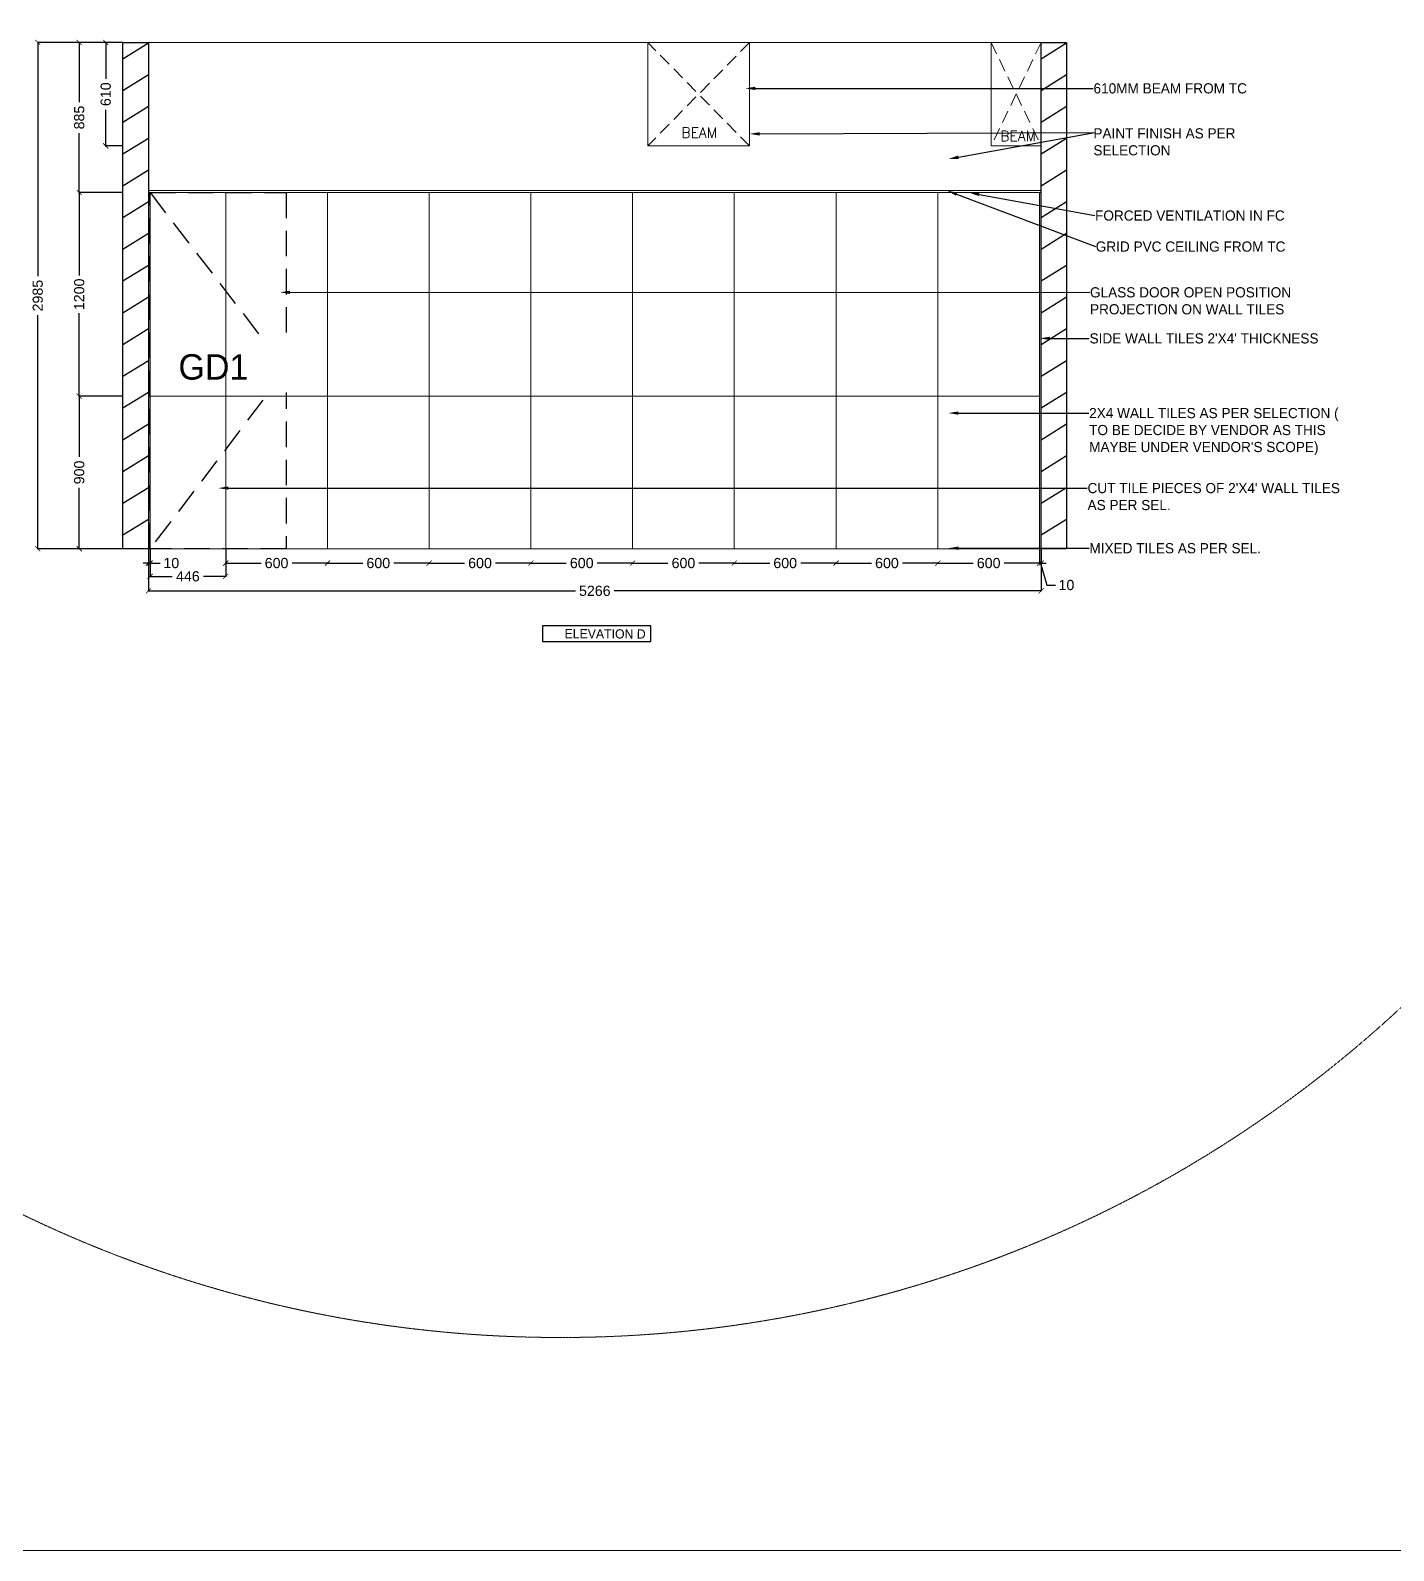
# Model space of a CAD drawing. Header units: millimetres. Extents: x 1464389 to 1998638, y -29162 to 256806.
# Drawn here: x 1536840 to 1544880, y -21145 to -12182 of the extents above; entities that cross this region are included whole.
import ezdxf
from ezdxf import colors
from ezdxf.entities.mleader import LeaderData, LeaderLine
from ezdxf.math import Vec2, Vec3

# ---------------------------------------------------------------- set-up
doc = ezdxf.new("R2010")
doc.units = ezdxf.units.MM
doc.header["$LTSCALE"] = 15
doc.header["$PDMODE"] = 35
doc.linetypes.add('DASHED', pattern=[0.75, 0.5, -0.25])
doc.linetypes.add('DASHED2', pattern=[0.375, 0.25, -0.125])
doc.layers.get('0').update_dxf_attribs({"lineweight": 5})
for name, color, linetype in [('A-TEXT', 4, 'Continuous'), ('Deco', 53, 'Continuous'), ('Layer 1', 7, 'Continuous'), ('NEW WALL', 5, 'Continuous'), ('Text', 250, 'Continuous')]:
    doc.layers.add(name, color=color, linetype=linetype)
for name, color, linetype, lineweight in [('dimension', 1, 'Continuous', 25), ('false ceiling', 124, 'Continuous', 9), ('LS_DR_TEXT', 7, 'Continuous', 13), ('WALL TILE', 4, 'Continuous', 5)]:
    doc.layers.add(name, color=color, linetype=linetype, lineweight=lineweight)
doc.layers.add('Lighting', color=7, linetype='DASHED', lineweight=9, true_color=0xff870f)
doc.layers.add('TEXTS', color=7, linetype='Continuous', true_color=0x636466)
doc.styles.add('ARIAL', font='arial.ttf')
doc.styles.add('ROMANS', font='romans.shx')
doc.dimstyles.new('SC-25', dxfattribs={"dimtxt": 60, "dimasz": 30, "dimexe": 0, "dimexo": 0, "dimgap": 25, "dimtad": 0, "dimdec": 0, "dimzin": 0, "dimdsep": 46, "dimtxsty": 'ARIAL', "dimblk": 'ARCHTICK', "dimcen": 0.09, "dimdle": 3, "dimclrd": 251, "dimclre": 251, "dimclrt": 1, "dimadec": 0, "dimazin": 0, "dimtfac": 1, "dimtdec": 0, "dimtofl": 0, "dimtmove": 0, "dimatfit": 2, "dimfxl": 100, "dimtolj": 1, "dimtzin": 0, "dimarcsym": 0})

# ---------------------------------------------------------------- blocks, each defined once
blk = doc.blocks.new('_ArchTick')
at = {"color": 0, "linetype": 'ByBlock', "const_width": 0.15}
blk.add_lwpolyline([(-0.5, -0.5), (0.5, 0.5)], dxfattribs=at)
blk = doc.blocks.new('*D1957')
at = {"layer": 'Defpoints', "color": 0, "ltscale": 0.25, "transparency": 16777216}
for p in [(1537535.8, -15322.5), (1537545.8, -15322.5), (1537545.8, -15322.5)]:
    blk.add_point(p, dxfattribs=at)
at = {"layer": 'dimension', "color": 251, "lineweight": -2, "ltscale": 0.25, "transparency": 16777216}
for p, q in [((1537535.8, -15322.5), (1537505.8, -15322.5)), ((1537545.8, -15322.5), (1537605.8, -15322.5))]:
    blk.add_line(p, q, dxfattribs=at)
at = {"layer": 'dimension', "color": 251, "lineweight": -2, "ltscale": 0.25, "transparency": 16777216, "xscale": 30, "yscale": 30, "zscale": 30}
blk.add_blockref('_ArchTick', (1537535.8, -15322.5), dxfattribs=at)
at = {"layer": 'dimension', "color": 251, "lineweight": -2, "ltscale": 0.25, "transparency": 16777216, "xscale": 30, "yscale": 30, "zscale": 30, "rotation": 180}
blk.add_blockref('_ArchTick', (1537545.8, -15322.5), dxfattribs=at)
at = {"layer": 'dimension', "color": 1, "ltscale": 0.25, "transparency": 16777216, "insert": (1537670.9, -15322.5), "char_height": 60, "attachment_point": 5, "style": 'ARIAL'}
blk.add_mtext('\\A1;10', dxfattribs=at)
blk = doc.blocks.new('*D1958')
at = {"layer": 'Defpoints', "color": 0, "ltscale": 0.25, "transparency": 16777216}
for p in [(1537991.8, -15238), (1538591.8, -15322.5), (1538591.8, -15322.5)]:
    blk.add_point(p, dxfattribs=at)
at = {"layer": 'dimension', "color": 251, "lineweight": -2, "ltscale": 0.25, "transparency": 16777216}
for p, q in [((1537988.8, -15322.5), (1538200.5, -15322.5)), ((1537991.8, -15238), (1537991.8, -15322.5)), ((1538594.8, -15322.5), (1538383.2, -15322.5))]:
    blk.add_line(p, q, dxfattribs=at)
at = {"layer": 'dimension', "color": 251, "lineweight": -2, "ltscale": 0.25, "transparency": 16777216, "xscale": 30, "yscale": 30, "zscale": 30, "rotation": 180}
blk.add_blockref('_ArchTick', (1537991.8, -15322.5), dxfattribs=at)
at = {"layer": 'dimension', "color": 251, "lineweight": -2, "ltscale": 0.25, "transparency": 16777216, "xscale": 30, "yscale": 30, "zscale": 30}
blk.add_blockref('_ArchTick', (1538591.8, -15322.5), dxfattribs=at)
at = {"layer": 'dimension', "color": 1, "ltscale": 0.25, "transparency": 16777216, "insert": (1538291.8, -15322.5), "char_height": 60, "attachment_point": 5, "style": 'ARIAL'}
blk.add_mtext('\\A1;600', dxfattribs=at)
blk = doc.blocks.new('*D1959')
at = {"layer": 'Defpoints', "color": 0, "ltscale": 0.25, "transparency": 16777216}
for p in [(1538591.8, -15322.5), (1539191.8, -15322.5), (1539191.8, -15322.5)]:
    blk.add_point(p, dxfattribs=at)
at = {"layer": 'dimension', "color": 251, "lineweight": -2, "ltscale": 0.25, "transparency": 16777216}
for p, q in [((1538588.8, -15322.5), (1538800.5, -15322.5)), ((1539194.8, -15322.5), (1538983.2, -15322.5))]:
    blk.add_line(p, q, dxfattribs=at)
at = {"layer": 'dimension', "color": 251, "lineweight": -2, "ltscale": 0.25, "transparency": 16777216, "xscale": 30, "yscale": 30, "zscale": 30, "rotation": 180}
blk.add_blockref('_ArchTick', (1538591.8, -15322.5), dxfattribs=at)
at = {"layer": 'dimension', "color": 251, "lineweight": -2, "ltscale": 0.25, "transparency": 16777216, "xscale": 30, "yscale": 30, "zscale": 30}
blk.add_blockref('_ArchTick', (1539191.8, -15322.5), dxfattribs=at)
at = {"layer": 'dimension', "color": 1, "ltscale": 0.25, "transparency": 16777216, "insert": (1538891.8, -15322.5), "char_height": 60, "attachment_point": 5, "style": 'ARIAL'}
blk.add_mtext('\\A1;600', dxfattribs=at)
blk = doc.blocks.new('*D1960')
at = {"layer": 'Defpoints', "color": 0, "ltscale": 0.25, "transparency": 16777216}
for p in [(1539191.8, -15322.5), (1539791.8, -15322.5), (1539791.8, -15322.5)]:
    blk.add_point(p, dxfattribs=at)
at = {"layer": 'dimension', "color": 251, "lineweight": -2, "ltscale": 0.25, "transparency": 16777216}
for p, q in [((1539188.8, -15322.5), (1539400.5, -15322.5)), ((1539794.8, -15322.5), (1539583.2, -15322.5))]:
    blk.add_line(p, q, dxfattribs=at)
at = {"layer": 'dimension', "color": 251, "lineweight": -2, "ltscale": 0.25, "transparency": 16777216, "xscale": 30, "yscale": 30, "zscale": 30, "rotation": 180}
blk.add_blockref('_ArchTick', (1539191.8, -15322.5), dxfattribs=at)
at = {"layer": 'dimension', "color": 251, "lineweight": -2, "ltscale": 0.25, "transparency": 16777216, "xscale": 30, "yscale": 30, "zscale": 30}
blk.add_blockref('_ArchTick', (1539791.8, -15322.5), dxfattribs=at)
at = {"layer": 'dimension', "color": 1, "ltscale": 0.25, "transparency": 16777216, "insert": (1539491.8, -15322.5), "char_height": 60, "attachment_point": 5, "style": 'ARIAL'}
blk.add_mtext('\\A1;600', dxfattribs=at)
blk = doc.blocks.new('*D1961')
at = {"layer": 'Defpoints', "color": 0, "ltscale": 0.25, "transparency": 16777216}
for p in [(1539791.8, -15322.5), (1540391.8, -15322.5), (1540391.8, -15322.5)]:
    blk.add_point(p, dxfattribs=at)
at = {"layer": 'dimension', "color": 251, "lineweight": -2, "ltscale": 0.25, "transparency": 16777216}
for p, q in [((1539788.8, -15322.5), (1540000.5, -15322.5)), ((1540394.8, -15322.5), (1540183.2, -15322.5))]:
    blk.add_line(p, q, dxfattribs=at)
at = {"layer": 'dimension', "color": 251, "lineweight": -2, "ltscale": 0.25, "transparency": 16777216, "xscale": 30, "yscale": 30, "zscale": 30, "rotation": 180}
blk.add_blockref('_ArchTick', (1539791.8, -15322.5), dxfattribs=at)
at = {"layer": 'dimension', "color": 251, "lineweight": -2, "ltscale": 0.25, "transparency": 16777216, "xscale": 30, "yscale": 30, "zscale": 30}
blk.add_blockref('_ArchTick', (1540391.8, -15322.5), dxfattribs=at)
at = {"layer": 'dimension', "color": 1, "ltscale": 0.25, "transparency": 16777216, "insert": (1540091.8, -15322.5), "char_height": 60, "attachment_point": 5, "style": 'ARIAL'}
blk.add_mtext('\\A1;600', dxfattribs=at)
blk = doc.blocks.new('*D1962')
at = {"layer": 'Defpoints', "color": 0, "ltscale": 0.25, "transparency": 16777216}
for p in [(1540391.8, -15322.5), (1540991.8, -15322.5), (1540991.8, -15322.5)]:
    blk.add_point(p, dxfattribs=at)
at = {"layer": 'dimension', "color": 251, "lineweight": -2, "ltscale": 0.25, "transparency": 16777216}
for p, q in [((1540388.8, -15322.5), (1540600.5, -15322.5)), ((1540994.8, -15322.5), (1540783.2, -15322.5))]:
    blk.add_line(p, q, dxfattribs=at)
at = {"layer": 'dimension', "color": 251, "lineweight": -2, "ltscale": 0.25, "transparency": 16777216, "xscale": 30, "yscale": 30, "zscale": 30, "rotation": 180}
blk.add_blockref('_ArchTick', (1540391.8, -15322.5), dxfattribs=at)
at = {"layer": 'dimension', "color": 251, "lineweight": -2, "ltscale": 0.25, "transparency": 16777216, "xscale": 30, "yscale": 30, "zscale": 30}
blk.add_blockref('_ArchTick', (1540991.8, -15322.5), dxfattribs=at)
at = {"layer": 'dimension', "color": 1, "ltscale": 0.25, "transparency": 16777216, "insert": (1540691.8, -15322.5), "char_height": 60, "attachment_point": 5, "style": 'ARIAL'}
blk.add_mtext('\\A1;600', dxfattribs=at)
blk = doc.blocks.new('*D1963')
at = {"layer": 'Defpoints', "color": 0, "ltscale": 0.25, "transparency": 16777216}
for p in [(1540991.8, -15322.5), (1541591.8, -15322.5), (1541591.8, -15322.5)]:
    blk.add_point(p, dxfattribs=at)
at = {"layer": 'dimension', "color": 251, "lineweight": -2, "ltscale": 0.25, "transparency": 16777216}
for p, q in [((1540988.8, -15322.5), (1541200.5, -15322.5)), ((1541594.8, -15322.5), (1541383.2, -15322.5))]:
    blk.add_line(p, q, dxfattribs=at)
at = {"layer": 'dimension', "color": 251, "lineweight": -2, "ltscale": 0.25, "transparency": 16777216, "xscale": 30, "yscale": 30, "zscale": 30, "rotation": 180}
blk.add_blockref('_ArchTick', (1540991.8, -15322.5), dxfattribs=at)
at = {"layer": 'dimension', "color": 251, "lineweight": -2, "ltscale": 0.25, "transparency": 16777216, "xscale": 30, "yscale": 30, "zscale": 30}
blk.add_blockref('_ArchTick', (1541591.8, -15322.5), dxfattribs=at)
at = {"layer": 'dimension', "color": 1, "ltscale": 0.25, "transparency": 16777216, "insert": (1541291.8, -15322.5), "char_height": 60, "attachment_point": 5, "style": 'ARIAL'}
blk.add_mtext('\\A1;600', dxfattribs=at)
blk = doc.blocks.new('*D1964')
at = {"layer": 'Defpoints', "color": 0, "ltscale": 0.25, "transparency": 16777216}
for p in [(1541591.8, -15322.5), (1542191.8, -15322.5), (1542191.8, -15322.5)]:
    blk.add_point(p, dxfattribs=at)
at = {"layer": 'dimension', "color": 251, "lineweight": -2, "ltscale": 0.25, "transparency": 16777216}
for p, q in [((1541588.8, -15322.5), (1541800.5, -15322.5)), ((1542194.8, -15322.5), (1541983.2, -15322.5))]:
    blk.add_line(p, q, dxfattribs=at)
at = {"layer": 'dimension', "color": 251, "lineweight": -2, "ltscale": 0.25, "transparency": 16777216, "xscale": 30, "yscale": 30, "zscale": 30, "rotation": 180}
blk.add_blockref('_ArchTick', (1541591.8, -15322.5), dxfattribs=at)
at = {"layer": 'dimension', "color": 251, "lineweight": -2, "ltscale": 0.25, "transparency": 16777216, "xscale": 30, "yscale": 30, "zscale": 30}
blk.add_blockref('_ArchTick', (1542191.8, -15322.5), dxfattribs=at)
at = {"layer": 'dimension', "color": 1, "ltscale": 0.25, "transparency": 16777216, "insert": (1541891.8, -15322.5), "char_height": 60, "attachment_point": 5, "style": 'ARIAL'}
blk.add_mtext('\\A1;600', dxfattribs=at)
blk = doc.blocks.new('*D2494')
at = {"layer": 'Defpoints', "color": 0, "ltscale": 0.25, "transparency": 16777216}
for p in [(1542191.8, -15322.5), (1542791.8, -15238), (1542791.8, -15322.5)]:
    blk.add_point(p, dxfattribs=at)
at = {"layer": 'dimension', "color": 251, "lineweight": -2, "ltscale": 0.25, "transparency": 16777216}
for p, q in [((1542188.8, -15322.5), (1542400.5, -15322.5)), ((1542794.8, -15322.5), (1542583.2, -15322.5)), ((1542791.8, -15238), (1542791.8, -15322.5))]:
    blk.add_line(p, q, dxfattribs=at)
at = {"layer": 'dimension', "color": 251, "lineweight": -2, "ltscale": 0.25, "transparency": 16777216, "xscale": 30, "yscale": 30, "zscale": 30, "rotation": 180}
blk.add_blockref('_ArchTick', (1542191.8, -15322.5), dxfattribs=at)
at = {"layer": 'dimension', "color": 251, "lineweight": -2, "ltscale": 0.25, "transparency": 16777216, "xscale": 30, "yscale": 30, "zscale": 30}
blk.add_blockref('_ArchTick', (1542791.8, -15322.5), dxfattribs=at)
at = {"layer": 'dimension', "color": 1, "ltscale": 0.25, "transparency": 16777216, "insert": (1542491.8, -15322.5), "char_height": 60, "attachment_point": 5, "style": 'ARIAL'}
blk.add_mtext('\\A1;600', dxfattribs=at)
blk = doc.blocks.new('*D2495')
at = {"layer": 'Defpoints', "color": 0, "ltscale": 0.25, "transparency": 16777216}
for p in [(1542791.8, -15238), (1542801.8, -15281.9), (1542801.8, -15322.5)]:
    blk.add_point(p, dxfattribs=at)
at = {"layer": 'dimension', "color": 251, "lineweight": -2, "ltscale": 0.25, "transparency": 16777216}
for p, q in [((1542791.8, -15322.5), (1542761.8, -15322.5)), ((1542791.8, -15238), (1542791.8, -15322.5)), ((1542791.8, -15322.5), (1542801.8, -15322.5)), ((1542796.8, -15322.5), (1542835.7, -15451.9)), ((1542801.8, -15281.9), (1542801.8, -15322.5)), ((1542801.8, -15322.5), (1542831.8, -15322.5)), ((1542835.7, -15451.9), (1542885.7, -15451.9))]:
    blk.add_line(p, q, dxfattribs=at)
at = {"layer": 'dimension', "color": 251, "lineweight": -2, "ltscale": 0.25, "transparency": 16777216, "xscale": 30, "yscale": 30, "zscale": 30}
blk.add_blockref('_ArchTick', (1542791.8, -15322.5), dxfattribs=at)
at = {"layer": 'dimension', "color": 251, "lineweight": -2, "ltscale": 0.25, "transparency": 16777216, "xscale": 30, "yscale": 30, "zscale": 30, "rotation": 180}
blk.add_blockref('_ArchTick', (1542801.8, -15322.5), dxfattribs=at)
at = {"layer": 'dimension', "color": 1, "ltscale": 0.25, "transparency": 16777216, "insert": (1542950.7, -15451.9), "char_height": 60, "attachment_point": 5, "style": 'ARIAL'}
blk.add_mtext('\\A1;10', dxfattribs=at)
blk = doc.blocks.new('*D2496')
at = {"layer": 'Defpoints', "color": 0, "ltscale": 0.25, "transparency": 16777216}
for p in [(1537535.8, -15238), (1542801.8, -15238), (1542801.8, -15486.2)]:
    blk.add_point(p, dxfattribs=at)
at = {"layer": 'dimension', "color": 251, "lineweight": -2, "ltscale": 0.25, "transparency": 16777216}
for p, q in [((1537535.8, -15238), (1537535.8, -15486.2)), ((1542801.8, -15238), (1542801.8, -15486.2)), ((1537532.8, -15486.2), (1540054.3, -15486.2)), ((1542804.8, -15486.2), (1540283.4, -15486.2))]:
    blk.add_line(p, q, dxfattribs=at)
at = {"layer": 'dimension', "color": 251, "lineweight": -2, "ltscale": 0.25, "transparency": 16777216, "xscale": 30, "yscale": 30, "zscale": 30, "rotation": 180}
blk.add_blockref('_ArchTick', (1537535.8, -15486.2), dxfattribs=at)
at = {"layer": 'dimension', "color": 251, "lineweight": -2, "ltscale": 0.25, "transparency": 16777216, "xscale": 30, "yscale": 30, "zscale": 30}
blk.add_blockref('_ArchTick', (1542801.8, -15486.2), dxfattribs=at)
at = {"layer": 'dimension', "color": 1, "ltscale": 0.25, "transparency": 16777216, "insert": (1540168.8, -15486.2), "char_height": 60, "attachment_point": 5, "style": 'ARIAL'}
blk.add_mtext('\\A1;5266', dxfattribs=at)
blk = doc.blocks.new('*D1965')
at = {"layer": 'Defpoints', "color": 0, "ltscale": 0.25, "transparency": 16777216}
for p in [(1537284.3, -12253), (1537385.8, -12253), (1537385.8, -12863)]:
    blk.add_point(p, dxfattribs=at)
at = {"layer": 'dimension', "color": 251, "lineweight": -2, "ltscale": 0.25, "transparency": 16777216}
for p, q in [((1537284.3, -12250), (1537284.3, -12466.6)), ((1537385.8, -12253), (1537284.3, -12253)), ((1537284.3, -12866), (1537284.3, -12649.3)), ((1537385.8, -12863), (1537284.3, -12863))]:
    blk.add_line(p, q, dxfattribs=at)
at = {"layer": 'dimension', "color": 251, "lineweight": -2, "ltscale": 0.25, "transparency": 16777216, "xscale": 30, "yscale": 30, "zscale": 30}
for p, rotation in [((1537284.3, -12253), 90), ((1537284.3, -12863), 270)]:
    blk.add_blockref('_ArchTick', p, dxfattribs=dict(at, rotation=rotation))
at = {"layer": 'dimension', "color": 1, "ltscale": 0.25, "transparency": 16777216, "insert": (1537284.3, -12558), "char_height": 60, "attachment_point": 5, "rotation": 90, "style": 'ARIAL'}
blk.add_mtext('\\A1;610', dxfattribs=at)
blk = doc.blocks.new('*D1966')
at = {"layer": 'Defpoints', "color": 0, "ltscale": 0.25, "transparency": 16777216}
for p in [(1537385.8, -12253), (1537128, -13138), (1537385.8, -13138)]:
    blk.add_point(p, dxfattribs=at)
at = {"layer": 'dimension', "color": 251, "lineweight": -2, "ltscale": 0.25, "transparency": 16777216}
for p, q in [((1537128, -12250), (1537128, -12603.9)), ((1537385.8, -12253), (1537128, -12253)), ((1537128, -13141), (1537128, -12787)), ((1537385.8, -13138), (1537128, -13138))]:
    blk.add_line(p, q, dxfattribs=at)
at = {"layer": 'dimension', "color": 251, "lineweight": -2, "ltscale": 0.25, "transparency": 16777216, "xscale": 30, "yscale": 30, "zscale": 30}
for p, rotation in [((1537128, -12253), 90), ((1537128, -13138), 270)]:
    blk.add_blockref('_ArchTick', p, dxfattribs=dict(at, rotation=rotation))
at = {"layer": 'dimension', "color": 1, "ltscale": 0.25, "transparency": 16777216, "insert": (1537128, -12695.5), "char_height": 60, "attachment_point": 5, "rotation": 90, "style": 'ARIAL'}
blk.add_mtext('\\A1;885', dxfattribs=at)
blk = doc.blocks.new('*D1967')
at = {"layer": 'Defpoints', "color": 0, "ltscale": 0.25, "transparency": 16777216}
for p in [(1537385.8, -13138), (1537128, -14338), (1537385.8, -14338)]:
    blk.add_point(p, dxfattribs=at)
at = {"layer": 'dimension', "color": 251, "lineweight": -2, "ltscale": 0.25, "transparency": 16777216}
for p, q in [((1537128, -13135), (1537128, -13626.3)), ((1537385.8, -13138), (1537128, -13138)), ((1537128, -14341), (1537128, -13849.6)), ((1537385.8, -14338), (1537128, -14338))]:
    blk.add_line(p, q, dxfattribs=at)
at = {"layer": 'dimension', "color": 251, "lineweight": -2, "ltscale": 0.25, "transparency": 16777216, "xscale": 30, "yscale": 30, "zscale": 30}
for p, rotation in [((1537128, -13138), 90), ((1537128, -14338), 270)]:
    blk.add_blockref('_ArchTick', p, dxfattribs=dict(at, rotation=rotation))
at = {"layer": 'dimension', "color": 1, "ltscale": 0.25, "transparency": 16777216, "insert": (1537128, -13738), "char_height": 60, "attachment_point": 5, "rotation": 90, "style": 'ARIAL'}
blk.add_mtext('\\A1;1200', dxfattribs=at)
blk = doc.blocks.new('*D1968')
at = {"layer": 'Defpoints', "color": 0, "ltscale": 0.25, "transparency": 16777216}
for p in [(1537385.8, -14338), (1537128, -15238), (1537385.8, -15238)]:
    blk.add_point(p, dxfattribs=at)
at = {"layer": 'dimension', "color": 251, "lineweight": -2, "ltscale": 0.25, "transparency": 16777216}
for p, q in [((1537128, -14335), (1537128, -14696.8)), ((1537385.8, -14338), (1537128, -14338)), ((1537128, -15241), (1537128, -14879.1)), ((1537385.8, -15238), (1537128, -15238))]:
    blk.add_line(p, q, dxfattribs=at)
at = {"layer": 'dimension', "color": 251, "lineweight": -2, "ltscale": 0.25, "transparency": 16777216, "xscale": 30, "yscale": 30, "zscale": 30}
for p, rotation in [((1537128, -14338), 90), ((1537128, -15238), 270)]:
    blk.add_blockref('_ArchTick', p, dxfattribs=dict(at, rotation=rotation))
at = {"layer": 'dimension', "color": 1, "ltscale": 0.25, "transparency": 16777216, "insert": (1537128, -14788), "char_height": 60, "attachment_point": 5, "rotation": 90, "style": 'ARIAL'}
blk.add_mtext('\\A1;900', dxfattribs=at)
blk = doc.blocks.new('*D2497')
at = {"layer": 'Defpoints', "color": 0, "ltscale": 0.25, "transparency": 16777216}
for p in [(1537545.8, -15238), (1537991.8, -15322.5), (1537545.8, -15400.8)]:
    blk.add_point(p, dxfattribs=at)
at = {"layer": 'dimension', "color": 251, "lineweight": -2, "ltscale": 0.25, "transparency": 16777216}
for p, q in [((1537545.8, -15238), (1537545.8, -15400.8)), ((1537991.8, -15322.5), (1537991.8, -15400.8)), ((1537542.8, -15400.8), (1537676.4, -15400.8)), ((1537994.8, -15400.8), (1537861.3, -15400.8))]:
    blk.add_line(p, q, dxfattribs=at)
at = {"layer": 'dimension', "color": 251, "lineweight": -2, "ltscale": 0.25, "transparency": 16777216, "xscale": 30, "yscale": 30, "zscale": 30, "rotation": 180}
blk.add_blockref('_ArchTick', (1537545.8, -15400.8), dxfattribs=at)
at = {"layer": 'dimension', "color": 251, "lineweight": -2, "ltscale": 0.25, "transparency": 16777216, "xscale": 30, "yscale": 30, "zscale": 30}
blk.add_blockref('_ArchTick', (1537991.8, -15400.8), dxfattribs=at)
at = {"layer": 'dimension', "color": 1, "ltscale": 0.25, "transparency": 16777216, "insert": (1537768.8, -15400.8), "char_height": 60, "attachment_point": 5, "style": 'ARIAL'}
blk.add_mtext('\\A1;446', dxfattribs=at)
blk = doc.blocks.new('*D1972')
at = {"layer": 'Defpoints', "color": 0, "ltscale": 0.25, "transparency": 16777216}
for p in [(1536883.2, -12253), (1537385.8, -12253), (1537385.8, -15238)]:
    blk.add_point(p, dxfattribs=at)
at = {"layer": 'dimension', "color": 251, "lineweight": -2, "ltscale": 0.25, "transparency": 16777216}
for p, q in [((1536883.2, -12250), (1536883.2, -13630.1)), ((1537385.8, -12253), (1536883.2, -12253)), ((1536883.2, -15241), (1536883.2, -13860.8)), ((1537385.8, -15238), (1536883.2, -15238))]:
    blk.add_line(p, q, dxfattribs=at)
at = {"layer": 'dimension', "color": 251, "lineweight": -2, "ltscale": 0.25, "transparency": 16777216, "xscale": 30, "yscale": 30, "zscale": 30}
for p, rotation in [((1536883.2, -12253), 90), ((1536883.2, -15238), 270)]:
    blk.add_blockref('_ArchTick', p, dxfattribs=dict(at, rotation=rotation))
at = {"layer": 'dimension', "color": 1, "ltscale": 0.25, "transparency": 16777216, "insert": (1536883.2, -13745.5), "char_height": 60, "attachment_point": 5, "rotation": 90, "style": 'ARIAL'}
blk.add_mtext('\\A1;2985', dxfattribs=at)

msp = doc.modelspace()

# ---------------------------------------------------------------- hatches: boundary and pattern name
at = {"layer": 'Layer 1', "ltscale": 0.25}
h = msp.add_hatch(dxfattribs=at)
h.set_pattern_fill('ANSI31', color=8, scale=50, angle=167)
h.set_pattern_definition([(212, (641750.55, 165168.4), (84.124683, -134.627635), [])])
h.paths.add_polyline_path([(1537535.8, -12253), (1537385.8, -12253), (1537385.8, -15238), (1537535.8, -15238)])
h = msp.add_hatch(dxfattribs=at)
h.set_pattern_fill('ANSI31', color=8, scale=50, angle=167)
h.set_pattern_definition([(212, (647166.55, 165168.4), (84.124683, -134.627635), [])])
h.paths.add_polyline_path([(1542951.8, -12253), (1542801.8, -12253), (1542801.8, -15238), (1542951.8, -15238)])

# ---------------------------------------------------------------- linework, layer by layer
at = {"linetype": 'DASHED2', "ltscale": 20}
for p, q in [((1541081.2, -12253), (1540481.2, -12863)), ((1541081.2, -12863), (1540481.2, -12253)), ((1542801.8, -12253), (1542506.2, -12863)), ((1542506.2, -12253), (1542801.8, -12863))]:
    msp.add_line(p, q, dxfattribs=at)
msp.add_lwpolyline([(1520964.5, 232978.4), (1662718.6, 232978.4), (1662718.6, -21144.5), (1520964.5, -21144.5)], close=True)
at = {"ltscale": 0.25}
for points in [[(1537535.8, -12253), (1542801.8, -12253), (1542801.8, -15238), (1537535.8, -15238)], [(1541081.2, -12253), (1540481.2, -12253), (1540481.2, -12863), (1541081.2, -12863)], [(1542801.8, -12253), (1542506.2, -12253), (1542506.2, -12863), (1542801.8, -12863)]]:
    msp.add_lwpolyline(points, close=True, dxfattribs=at)
at = {"layer": 'Deco', "color": 4, "linetype": 'DASHED2', "ltscale": 40}
msp.add_lwpolyline([(1537545.8, -13138), (1538347.8, -13138), (1538347.8, -15238), (1537545.8, -15238)], close=True, dxfattribs=at)
msp.add_lwpolyline([(1537545.8, -13138), (1538347.8, -14182), (1537545.8, -15238)], dxfattribs=at)
at = {"layer": 'false ceiling', "ltscale": 0.25}
for p, q in [((1537535.8, -13126), (1542801.8, -13126)), ((1537535.8, -13138), (1542801.8, -13138))]:
    msp.add_line(p, q, dxfattribs=at)
at = {"layer": 'NEW WALL', "ltscale": 0.25}
for points in [[(1537385.8, -12253), (1537535.8, -12253), (1537535.8, -15238), (1537385.8, -15238)], [(1542801.8, -12253), (1542951.8, -12253), (1542951.8, -15238), (1542801.8, -15238)]]:
    msp.add_lwpolyline(points, close=True, dxfattribs=at)
at = {"layer": 'Text', "color": 32, "ltscale": 0.25}
msp.add_lwpolyline([(1540500.2, -15692), (1539860.3, -15692), (1539860.3, -15784.9), (1540500.2, -15784.9)], close=True, dxfattribs=at)
at = {"layer": 'TEXTS', "color": 251, "linetype": 'ByBlock', "lineweight": -2, "true_color": 0x636466}
for points in [[(1541141.2, -12791.6), (1543118.7, -12784.2)], [(1542314.3, -12929.2), (1543118.7, -12784.2)]]:
    msp.add_lwpolyline(points, dxfattribs=at)
at = {"layer": 'TEXTS', "color": 251, "true_color": 0x636466}
for points in [[(1541141.2, -12801.6), (1541081.2, -12791.9), (1541141.2, -12781.6)], [(1542316, -12939), (1542255.2, -12939.8), (1542312.5, -12919.3)]]:
    msp.add_solid(points, dxfattribs=at)
at = {"layer": 'WALL TILE', "ltscale": 0.25}
for points in [[(1537535.8, -13138), (1537545.8, -13138), (1537545.8, -15238), (1537535.8, -15238)], [(1540391.8, -14338), (1539791.8, -14338), (1539791.8, -13138), (1540391.8, -13138)], [(1540991.8, -14338), (1540391.8, -14338), (1540391.8, -13138), (1540991.8, -13138)], [(1540991.8, -14338), (1541591.8, -14338), (1541591.8, -13138), (1540991.8, -13138)], [(1541591.8, -14338), (1542191.8, -14338), (1542191.8, -13138), (1541591.8, -13138)], [(1542191.8, -14338), (1542791.8, -14338), (1542791.8, -13138), (1542191.8, -13138)], [(1542791.8, -13138), (1542801.8, -13138), (1542801.8, -15238), (1542791.8, -15238)], [(1539791.8, -15238), (1540391.8, -15238), (1540391.8, -14338), (1539791.8, -14338)], [(1540391.8, -15238), (1540991.8, -15238), (1540991.8, -14338), (1540391.8, -14338)], [(1540991.8, -15238), (1541591.8, -15238), (1541591.8, -14338), (1540991.8, -14338)], [(1541591.8, -15238), (1542191.8, -15238), (1542191.8, -14338), (1541591.8, -14338)], [(1542191.8, -15238), (1542791.8, -15238), (1542791.8, -14338), (1542191.8, -14338)]]:
    msp.add_lwpolyline(points, close=True, dxfattribs=at)

# ---------------------------------------------------------------- texts
at = {"layer": 'LS_DR_TEXT', "ltscale": 0.25, "char_height": 60, "attachment_point": 3, "style": 'ROMANS'}
for insert in [(1540890.7, -12754.2), (1542771.4, -12774)]:
    msp.add_mtext_dynamic_manual_height_columns('BEAM', width=469.919, gutter_width=375, heights=[0], dxfattribs=dict(at, insert=insert))
at = {"layer": 'LS_DR_TEXT', "insert": (1540468.8, -15768.2), "char_height": 54.107, "attachment_point": 9, "rotation": 359.76961}
msp.add_mtext_dynamic_manual_height_columns('ELEVATION D', width=966.759, gutter_width=202.9, heights=[0], dxfattribs=at)
at = {"layer": 'TEXTS', "color": 251, "true_color": 0x636466, "insert": (1543109.6, -12758.6), "char_height": 60, "width": 1181.206, "attachment_point": 1}
msp.add_mtext('PAINT FINISH AS PER SELECTION', dxfattribs=at)

# ---------------------------------------------------------------- dimensions: what is measured, and where the dimension line sits
at = {"layer": 'dimension', "ltscale": 0.25}
for base, p1, p2, picture, middle in [((1536883.2, -12253), (1537385.8, -15238), (1537385.8, -12253), '*D1972', (1536883.2, -13745.5)), ((1537128, -13138), (1537385.8, -12253), (1537385.8, -13138), '*D1966', (1537128, -12695.5)), ((1537284.3, -12253), (1537385.8, -12863), (1537385.8, -12253), '*D1965', (1537284.3, -12558)), ((1537128, -14338), (1537385.8, -13138), (1537385.8, -14338), '*D1967', (1537128, -13738)), ((1537128, -15238), (1537385.8, -14338), (1537385.8, -15238), '*D1968', (1537128, -14788))]:
    dim = msp.add_linear_dim(base=base, p1=p1, p2=p2, angle=90, dimstyle='SC-25', override={"dimfxl": 15}, dxfattribs=at)
    dim.commit()
    dim.dimension.update_dxf_attribs({"geometry": picture, "text_midpoint": middle})
for base, p1, p2, override, picture, middle in [((1537545.8, -15322.5), (1537535.8, -15322.5), (1537545.8, -15322.5), {"dimfxl": 15}, '*D1957', (1537670.9, -15322.5)), ((1537545.8, -15400.8), (1537991.8, -15322.5), (1537545.8, -15238), {"dimfxl": 15}, '*D2497', (1537768.8, -15400.8)), ((1538591.8, -15322.5), (1537991.8, -15238), (1538591.8, -15322.5), {"dimtmove": 1, "dimfxl": 15}, '*D1958', (1538291.8, -15322.5)), ((1539191.8, -15322.5), (1538591.8, -15322.5), (1539191.8, -15322.5), {"dimtmove": 1, "dimfxl": 15}, '*D1959', (1538891.8, -15322.5)), ((1539791.8, -15322.5), (1539191.8, -15322.5), (1539791.8, -15322.5), {"dimtmove": 1, "dimfxl": 15}, '*D1960', (1539491.8, -15322.5)), ((1540391.8, -15322.5), (1539791.8, -15322.5), (1540391.8, -15322.5), {"dimtmove": 1, "dimfxl": 15}, '*D1961', (1540091.8, -15322.5)), ((1540991.8, -15322.5), (1540391.8, -15322.5), (1540991.8, -15322.5), {"dimtmove": 1, "dimfxl": 15}, '*D1962', (1540691.8, -15322.5)), ((1541591.8, -15322.5), (1540991.8, -15322.5), (1541591.8, -15322.5), {"dimtmove": 1, "dimfxl": 15}, '*D1963', (1541291.8, -15322.5)), ((1542191.8, -15322.5), (1541591.8, -15322.5), (1542191.8, -15322.5), {"dimtmove": 1, "dimfxl": 15}, '*D1964', (1541891.8, -15322.5)), ((1542791.8, -15322.5), (1542191.8, -15322.5), (1542791.8, -15238), {"dimtmove": 1, "dimfxl": 15}, '*D2494', (1542491.8, -15322.5)), ((1542801.8, -15322.5), (1542791.8, -15238), (1542801.8, -15281.9), {"dimtmove": 1, "dimfxl": 15}, '*D2495', (1542910.7, -15451.9))]:
    dim = msp.add_linear_dim(base=base, p1=p1, p2=p2, dimstyle='SC-25', override=override, dxfattribs=at)
    dim.commit()
    dim.dimension.update_dxf_attribs({"geometry": picture, "text_midpoint": middle})
dim = msp.add_linear_dim(base=(1542801.8, -15486.2), p1=(1537535.8, -15238), p2=(1542801.8, -15238), dimstyle='SC-25', override={"dimfxl": 15}, dxfattribs=at)
dim.commit()
dim.dimension.update_dxf_attribs({"geometry": '*D2496', "text_midpoint": (1540168.8, -15486.2), "dimtype": 160})

# ---------------------------------------------------------------- leaders
at = {"layer": 'TEXTS', "color": 251, "true_color": 0x636466}
ml = msp.add_multileader_mtext('Standard', dxfattribs=at)
ml.set_content('610MM BEAM FROM TC', color=(99, 100, 102))
ml.set_leader_properties()
ml.build(insert=Vec2(0, 0))
ml.multileader.update_dxf_attribs({"has_dogleg": 0, "text_right_attachment_type": 6, "dogleg_length": 0.36, "arrow_head_size": 60})
ctx = ml.context
ctx.base_point, ctx.char_height, ctx.arrow_head_size, ctx.plane_origin = Vec3(1543108.4, -12523.4), 60, 60, Vec3(1541306.9, -12528.8)
ctx.right_attachment = 6
notes = []
notes.append((ctx, [(0, (1, 1, 0), (1543108, -12523.4), (1, 0), 0.36, [(0, [(1541056.1, -12523.5)], 0, [])])]))
ctx.mtext.insert, ctx.mtext.width, ctx.mtext.flow_direction = Vec3(1543110.4, -12493.4), 1181.206, 5
ml = msp.add_multileader_mtext('Standard', dxfattribs=at)
ml.set_content('GRID PVC CEILING FROM TC', color=(99, 100, 102))
ml.set_leader_properties()
ml.build(insert=Vec2(0, 0))
ml.multileader.update_dxf_attribs({"has_dogleg": 0, "text_right_attachment_type": 6, "dogleg_length": 0.36, "arrow_head_size": 60})
ctx = ml.context
ctx.base_point, ctx.char_height, ctx.arrow_head_size, ctx.plane_origin = Vec3(1543121.5, -13456.2), 60, 60, Vec3(1541320, -13461.7)
ctx.right_attachment = 6
notes.append((ctx, [(0, (1, 1, 0), (1543121.1, -13456.2), (1, 0), 0.36, [(0, [(1542246.1, -13126)], 0, [])])]))
ctx.mtext.insert, ctx.mtext.width, ctx.mtext.flow_direction = Vec3(1543123.5, -13426.2), 1487.784, 5
ml = msp.add_multileader_mtext('Standard', dxfattribs=at)
ml.set_content('FORCED VENTILATION IN FC', color=(99, 100, 102))
ml.set_leader_properties()
ml.build(insert=Vec2(0, 0))
ml.multileader.update_dxf_attribs({"has_dogleg": 0, "text_right_attachment_type": 6, "dogleg_length": 0.36, "arrow_head_size": 60})
ctx = ml.context
ctx.base_point, ctx.char_height, ctx.arrow_head_size, ctx.plane_origin = Vec3(1543117.4, -13273.2), 60, 60, Vec3(1541316, -13278.7)
ctx.right_attachment = 6
notes.append((ctx, [(0, (1, 1, 0), (1543117.1, -13273.2), (1, 0), 0.36, [(0, [(1542376.2, -13138)], 0, [])])]))
ctx.mtext.insert, ctx.mtext.width, ctx.mtext.flow_direction = Vec3(1543119.4, -13243.2), 1487.784, 5
ml = msp.add_multileader_mtext('Standard', dxfattribs=at)
ml.set_content('GLASS DOOR OPEN POSITION PROJECTION ON WALL TILES', color=(99, 100, 102))
ml.set_leader_properties()
ml.build(insert=Vec2(0, 0))
ml.multileader.update_dxf_attribs({"has_dogleg": 0, "text_right_attachment_type": 6, "dogleg_length": 0.36, "arrow_head_size": 60})
ctx = ml.context
ctx.base_point, ctx.char_height, ctx.arrow_head_size, ctx.plane_origin = Vec3(1543087.7, -13726), 60, 60, Vec3(1541286.2, -13731.5)
ctx.right_attachment = 6
notes.append((ctx, [(0, (1, 1, 0), (1543087.3, -13726), (1, 0), 0.36, [(0, [(1538311.8, -13726.1)], 0, [])])]))
ctx.mtext.insert, ctx.mtext.width, ctx.mtext.flow_direction = Vec3(1543089.7, -13696), 1487.784, 5
ml = msp.add_multileader_mtext('Standard', dxfattribs=at)
ml.set_content("SIDE WALL TILES 2'X4' THICKNESS", color=(99, 100, 102))
ml.set_leader_properties()
ml.build(insert=Vec2(0, 0))
ml.multileader.update_dxf_attribs({"has_dogleg": 0, "text_right_attachment_type": 6, "dogleg_length": 0.36, "arrow_head_size": 60})
ctx = ml.context
ctx.base_point, ctx.char_height, ctx.arrow_head_size, ctx.plane_origin = Vec3(1543084.9, -13997.5), 60, 60, Vec3(1541283.5, -14002.9)
ctx.right_attachment = 6
notes.append((ctx, [(0, (1, 1, 0), (1543084.6, -13997.5), (1, 0), 0.36, [(0, [(1542793.7, -13997.5)], 0, [])])]))
ctx.mtext.insert, ctx.mtext.width, ctx.mtext.flow_direction = Vec3(1543086.9, -13967.5), 1487.784, 5
ml = msp.add_multileader_mtext('Standard', dxfattribs=at)
ml.set_content("2X4 WALL TILES AS PER SELECTION ( TO BE DECIDE BY VENDOR AS THIS MAYBE UNDER VENDOR'S SCOPE)", color=(99, 100, 102))
ml.set_leader_properties()
ml.build(insert=Vec2(0, 0))
ml.multileader.update_dxf_attribs({"has_dogleg": 0, "text_right_attachment_type": 6, "dogleg_length": 0.36, "arrow_head_size": 60})
ctx = ml.context
ctx.base_point, ctx.char_height, ctx.arrow_head_size, ctx.plane_origin = Vec3(1543082.5, -14437.9), 60, 60, Vec3(1541281, -14443.4)
ctx.right_attachment = 6
notes.append((ctx, [(0, (1, 1, 0), (1543082.1, -14437.9), (1, 0), 0.36, [(0, [(1542253.8, -14438)], 0, [])])]))
ctx.mtext.insert, ctx.mtext.width, ctx.mtext.flow_direction = Vec3(1543084.5, -14407.9), 1487.784, 5
ml = msp.add_multileader_mtext('Standard', dxfattribs=at)
ml.set_content("CUT TILE PIECES OF 2'X4' WALL TILES AS PER SEL.", color=(99, 100, 102))
ml.set_leader_properties()
ml.build(insert=Vec2(0, 0))
ml.multileader.update_dxf_attribs({"has_dogleg": 0, "text_right_attachment_type": 6, "dogleg_length": 0.36, "arrow_head_size": 60})
ctx = ml.context
ctx.base_point, ctx.char_height, ctx.arrow_head_size, ctx.plane_origin = Vec3(1543073.2, -14880.1), 60, 60, Vec3(1541271.7, -14885.6)
ctx.right_attachment = 6
notes.append((ctx, [(0, (1, 1, 0), (1543072.8, -14880.1), (1, 0), 0.36, [(0, [(1537948.2, -14880.2)], 0, [])])]))
ctx.mtext.insert, ctx.mtext.width, ctx.mtext.flow_direction = Vec3(1543075.2, -14850.1), 1487.784, 5
ml = msp.add_multileader_mtext('Standard', dxfattribs=at)
ml.set_content('MIXED TILES AS PER SEL.', color=(99, 100, 102))
ml.set_leader_properties()
ml.build(insert=Vec2(0, 0))
ml.multileader.update_dxf_attribs({"has_dogleg": 0, "text_right_attachment_type": 6, "dogleg_length": 0.36, "arrow_head_size": 60})
ctx = ml.context
ctx.base_point, ctx.char_height, ctx.arrow_head_size, ctx.plane_origin = Vec3(1543084, -15234.7), 60, 60, Vec3(1541282.5, -15240.1)
ctx.right_attachment = 6
notes.append((ctx, [(0, (1, 1, 0), (1543083.6, -15234.7), (1, 0), 0.36, [(0, [(1542255.4, -15234.8)], 0, [])])]))
ctx.mtext.insert, ctx.mtext.width, ctx.mtext.flow_direction = Vec3(1543086, -15204.7), 1662.556, 5
for ctx, leaders in notes:
    for number, flags, end, landing, length, lines in leaders:
        leader = LeaderData()
        leader.index, (leader.has_last_leader_line, leader.has_dogleg_vector, leader.attachment_direction) = number, flags
        leader.last_leader_point, leader.dogleg_vector, leader.dogleg_length = Vec3(end), Vec3(landing), length
        for number, points, colour, breaks in lines:
            line = LeaderLine()
            line.index, line.vertices, line.color, line.breaks = number, Vec3.list(points), colors.encode_raw_color(colour), breaks
            leader.lines.append(line)
        ctx.leaders.append(leader)

# ---------------------------------------------------------------- next in the draw order: texts
at = {"layer": 'A-TEXT', "char_height": 150, "width": 1706.878, "attachment_point": 1, "bg_fill": 2}
for insert in [(1537713.2, -14090.8), (1535147.9, -18280.5)]:
    msp.add_mtext('GD1', dxfattribs=dict(at, insert=insert))

# ---------------------------------------------------------------- next in the draw order: linework, layer by layer
at = {"layer": 'Lighting', "ltscale": 0.25}
msp.add_circle((1539966.1, -12598.3), 7289.8, dxfattribs=at)
at = {"layer": 'WALL TILE', "ltscale": 0.25}
for points in [[(1537535.8, -14338), (1537991.8, -14338), (1537991.8, -13138), (1537535.8, -13138)], [(1538591.8, -14338), (1537991.8, -14338), (1537991.8, -13138), (1538591.8, -13138)], [(1539191.8, -14338), (1538591.8, -14338), (1538591.8, -13138), (1539191.8, -13138)], [(1539191.8, -14338), (1539791.8, -14338), (1539791.8, -13138), (1539191.8, -13138)], [(1537535.8, -15238), (1537991.8, -15238), (1537991.8, -14338), (1537535.8, -14338)], [(1537991.8, -15238), (1538591.8, -15238), (1538591.8, -14338), (1537991.8, -14338)], [(1538591.8, -15238), (1539191.8, -15238), (1539191.8, -14338), (1538591.8, -14338)], [(1539191.8, -15238), (1539791.8, -15238), (1539791.8, -14338), (1539191.8, -14338)]]:
    msp.add_lwpolyline(points, close=True, dxfattribs=at)

doc.saveas('drawing.dxf')
